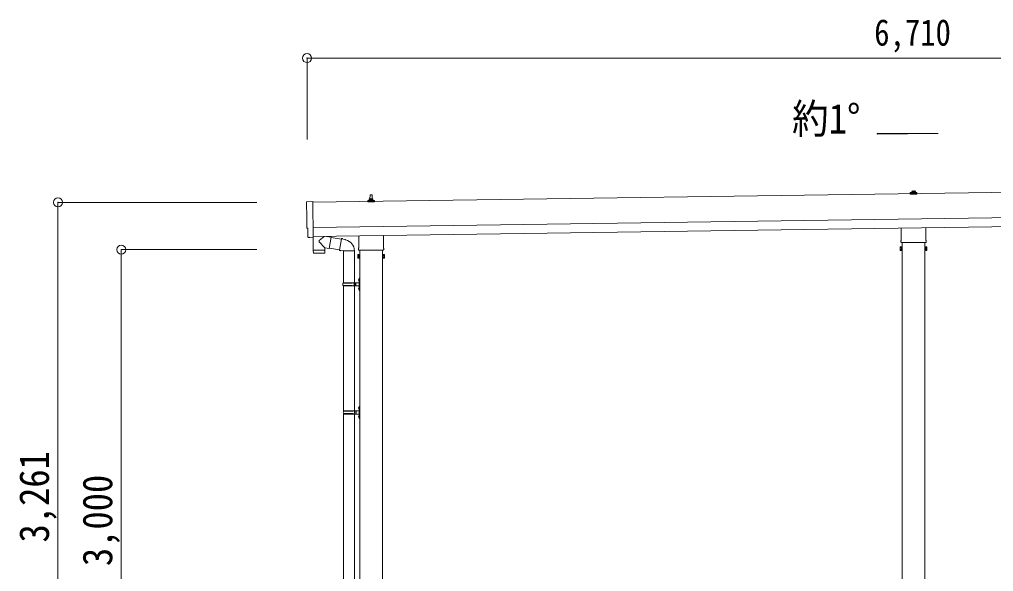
# Model space of a CAD drawing. Units: millimetres at full size, sheet at 1:50. Extents: x -14053 to 14053, y -9700 to 9700.
# Drawn here: x -1710 to 3677, y -4380 to -1327 of the extents above; entities that cross this region are included whole.
import ezdxf
from ezdxf.enums import TextEntityAlignment as Align

# ---------------------------------------------------------------- set-up
doc = ezdxf.new("R2010")
doc.units = ezdxf.units.MM
doc.header["$LTSCALE"] = 50
doc.header["$PDMODE"] = 32
doc.header["$PDSIZE"] = 50
for name, color, linetype, lineweight in [('0-2_TEXT1', 4, 'Continuous', 9), ('0-7_PARTS2', 7, 'Continuous', 9), ('0-8_TABLE1', 6, 'Continuous', 9), ('0-9_DIM1', 7, 'Continuous', 9)]:
    doc.layers.add(name, color=color, linetype=linetype, lineweight=lineweight)
doc.styles.add('ＭＳ ゴシック', font='')
doc.styles.get('ＭＳ ゴシック').set_extended_font_data('MS Gothic')

msp = doc.modelspace()

# ---------------------------------------------------------------- linework, layer by layer
at = {"layer": '0-2_TEXT1'}
for p, q in [((3369.73, -1957.71), (3033.73, -1962.51)), ((5276.78, -2261.93), (-88.18, -2338.57)), ((228.55, -2321.11), (229.27, -2297.59)), ((230.27, -2296.61), (238.82, -2296.61)), ((239.82, -2297.59), (240.55, -2321.11)), ((3216.3, -2293.75), (3216.3, -2286.04)), ((3252.8, -2293.75), (3216.3, -2293.75)), ((3216.68, -2285.25), (3252.41, -2285.25)), ((3217.06, -2285.07), (3223.78, -2283.44)), ((3224.16, -2283.25), (3244.93, -2283.25)), ((3224.55, -2282.47), (3224.55, -2278.25)), ((3225.55, -2278.25), (3243.55, -2278.25)), ((3244.55, -2282.47), (3244.55, -2278.25)), ((3252.03, -2285.07), (3245.31, -2283.44)), ((3252.8, -2293.75), (3252.8, -2286.04)), ((-119.79, -2335.58), (-88.25, -2333.48)), ((-88.25, -2333.48), (-85.41, -2532.32)), ((216.3, -2336.61), (216.3, -2328.9)), ((252.8, -2336.61), (216.3, -2336.61)), ((216.68, -2328.11), (252.41, -2328.11)), ((217.06, -2327.93), (223.78, -2326.3)), ((224.16, -2326.11), (244.93, -2326.11)), ((224.55, -2325.32), (224.55, -2321.11)), ((225.55, -2321.11), (243.55, -2321.11)), ((244.55, -2325.32), (244.55, -2321.11)), ((252.03, -2327.93), (245.31, -2326.3)), ((252.8, -2336.61), (252.8, -2328.9)), ((-86.18, -2478.55), (5278.78, -2401.91)), ((-85.46, -2528.55), (5279.49, -2451.91)), ((166.25, -2590.6), (166.25, -2524.95)), ((302.85, -2523), (302.85, -2590.6)), ((3166.25, -2547.74), (3166.25, -2482.1)), ((3302.85, -2480.14), (3302.85, -2547.74)), ((-105.04, -2532.6), (-111.96, -2532.33)), ((3160.55, -2586.02), (3161.3, -2584.7)), ((3167.55, -2584.7), (3161.3, -2584.7)), ((3164.55, -2556.52), (3164.55, -2551.02)), ((3302.48, -2560.02), (3166.61, -2560.02)), ((3167.55, -2604.33), (3167.55, -2584.7)), ((3167.55, -2585.32), (3170.05, -2585.32)), ((3172.05, -2560.02), (3172.05, -6100.37)), ((3297.05, -6100.37), (3297.05, -2560.02)), ((3301.55, -2585.32), (3299.05, -2585.32)), ((3301.55, -2604.33), (3301.55, -2584.7)), ((3301.55, -2584.7), (3307.79, -2584.7)), ((3304.55, -2551.02), (3304.55, -2556.52)), ((3308.55, -2586.02), (3307.79, -2584.7)), ((160.55, -2628.87), (161.3, -2627.56)), ((160.55, -2628.87), (160.55, -2645.87)), ((167.55, -2627.56), (161.3, -2627.56)), ((167.55, -2632.46), (161.3, -2632.46)), ((164.55, -2599.37), (164.55, -2593.87)), ((302.48, -2602.87), (166.61, -2602.87)), ((167.55, -2647.19), (167.55, -2627.56)), ((167.55, -2628.17), (170.05, -2628.17)), ((172.05, -2602.87), (172.05, -6100.37)), ((297.05, -2602.87), (297.05, -6100.37)), ((301.55, -2628.17), (299.05, -2628.17)), ((301.55, -2647.19), (301.55, -2627.56)), ((301.55, -2627.56), (307.79, -2627.56)), ((301.55, -2632.46), (307.79, -2632.46)), ((304.55, -2593.87), (304.55, -2599.37)), ((308.55, -2628.87), (307.79, -2627.56)), ((308.55, -2628.87), (308.55, -2645.87)), ((3160.55, -2586.02), (3160.55, -2603.02)), ((3160.55, -2603.02), (3161.3, -2604.33)), ((3167.55, -2589.61), (3161.3, -2589.61)), ((3167.55, -2599.42), (3161.3, -2599.42)), ((3167.55, -2604.33), (3161.3, -2604.33)), ((3170.05, -2603.72), (3167.55, -2603.72)), ((3297.05, -2605.02), (3299.05, -2605.02)), ((3299.05, -2603.72), (3301.55, -2603.72)), ((3301.55, -2589.61), (3307.79, -2589.61)), ((3301.55, -2599.42), (3307.79, -2599.42)), ((3301.55, -2604.33), (3307.79, -2604.33)), ((3308.55, -2603.02), (3307.79, -2604.33)), ((3308.55, -2586.02), (3308.55, -2603.02)), ((160.55, -2645.87), (161.3, -2647.19)), ((167.55, -2642.28), (161.3, -2642.28)), ((167.55, -2647.19), (161.3, -2647.19)), ((170.05, -2646.57), (167.55, -2646.57)), ((297.05, -2647.87), (299.05, -2647.87)), ((299.05, -2646.57), (301.55, -2646.57)), ((301.55, -2642.28), (307.79, -2642.28)), ((301.55, -2647.19), (307.79, -2647.19)), ((308.55, -2645.87), (307.79, -2647.19))]:
    msp.add_line(p, q, dxfattribs=at)
for points in [[(-114.84, -2529.38), (-115.52, -2482.36), (-116.12, -2482.37)], [(-104.3, -2532.31), (-103.64, -2531.67), (-85.41, -2532.32)], [(3299.05, -2605.02), (3299.05, -2584.02), (3297.05, -2584.02)], [(299.05, -2647.87), (299.05, -2626.87), (297.05, -2626.87)]]:
    msp.add_lwpolyline(points, dxfattribs=at)
for points in [[(3170.05, -2605.02), (3170.05, -2584.02), (3172.05, -2584.02), (3172.05, -2605.02)], [(170.05, -2647.87), (170.05, -2626.87), (172.05, -2626.87), (172.05, -2647.87)]]:
    msp.add_lwpolyline(points, close=True, dxfattribs=at)
for centre, radius, start, end in [((230.27, -2297.61), 1, 90, 178.60509), ((238.82, -2297.61), 1, 1.39491, 90), ((3217.3, -2286.04), 1, 103.62699, 180), ((3223.55, -2282.47), 1, 283.62699, 0), ((3228.63, -2278.89), 4.13, 90, 171.17633), ((3225.55, -2279.25), 1, 90, 180), ((3237.88, -2278.25), 4.83, 133.60282, 180), ((3231.21, -2278.25), 4.83, 0, 46.39718), ((3240.46, -2278.89), 4.13, 8.82367, 90), ((3243.55, -2279.25), 1, 0, 90), ((3245.55, -2282.47), 1, 180, 256.37301), ((3251.8, -2286.04), 1, 0, 76.37301), ((217.3, -2328.9), 1, 103.62699, 180), ((223.55, -2325.32), 1, 283.62699, 0), ((228.63, -2321.74), 4.13, 90, 171.17633), ((225.55, -2322.11), 1, 90, 180), ((237.88, -2321.11), 4.83, 133.60282, 180), ((231.21, -2321.11), 4.83, 0, 46.39718), ((240.46, -2321.74), 4.13, 8.82367, 90), ((243.55, -2322.11), 1, 0, 90), ((245.55, -2325.32), 1, 180, 256.37301), ((251.8, -2328.9), 1, 0, 76.37301), ((3164.89, -2587.15), 4.34, 145.61575, 214.38425), ((3168.55, -2551.02), 4, 125.09963, 180), ((3168.55, -2556.52), 4, 180, 194.47751), ((3168.55, -2556.52), 4, 194.47751, 241.04498), ((3300.55, -2556.52), 4, 298.95502, 345.52249), ((3300.55, -2551.02), 4, 0, 54.90037), ((3300.55, -2556.52), 4, 345.52249, 0), ((3304.2, -2587.15), 4.34, 325.61575, 34.38425), ((164.89, -2630.01), 4.34, 145.61575, 214.38425), ((176.79, -2637.37), 16.24, 162.41205, 197.58795), ((168.55, -2593.87), 4, 125.09963, 180), ((168.55, -2599.37), 4, 180, 194.47751), ((168.55, -2599.37), 4, 194.47751, 241.04498), ((300.55, -2599.37), 4, 298.95502, 345.52249), ((300.55, -2593.87), 4, 0, 54.90037), ((300.55, -2599.37), 4, 345.52249, 0), ((292.3, -2637.37), 16.24, 342.41205, 17.58795), ((304.2, -2630.01), 4.34, 325.61575, 34.38425), ((3176.79, -2594.52), 16.24, 162.41205, 197.58795), ((3164.89, -2601.88), 4.34, 145.61575, 214.38425), ((3292.3, -2594.52), 16.24, 342.41205, 17.58795), ((3304.2, -2601.88), 4.34, 325.61575, 34.38425), ((164.89, -2644.73), 4.34, 145.61575, 214.38425), ((304.2, -2644.73), 4.34, 325.61575, 34.38425)]:
    msp.add_arc(centre, radius, start, end, dxfattribs=at)
for centre, major_axis, ratio, start_param, end_param in [((-119.59, -2338.58), (-3, -0.04), 0.99863, 4.7647489, 6.2979817), ((-4883.96, -2477.07), (4762.89, 68.04), 0.99863, 6.2686928, 6.2979817), ((-116.18, -2477.97), (-4.41, -0.06), 0.99863, 6.2686928, 7.8539816), ((-111.84, -2529.33), (-2.15, -2.1), 0.9974, 5.5252311, 7.0411395), ((-105, -2531.6), (-0.717, -0.7), 0.9974, 0.7579542, 1.5707963)]:
    msp.add_ellipse(centre, major_axis=major_axis, ratio=ratio, start_param=start_param, end_param=end_param, dxfattribs=at)
at = {"layer": '0-7_PARTS2', "color": 4}
for p, q in [((3033.73, -1962.51), (3033.73, -1957.71)), ((3033.73, -1957.71), (3369.73, -1957.71))]:
    msp.add_line(p, q, dxfattribs=at)
at = {"layer": '0-8_TABLE1'}
for p, q in [((-119.19, -1541.26), (-119.19, -1991.26)), ((6590.56, -1541.26), (-119.19, -1541.26)), ((-1496.99, -2339.01), (-396.99, -2339.01)), ((-1496.99, -2339.01), (-1496.99, -5600.37)), ((-1146.99, -2600.37), (-396.99, -2600.37)), ((-1146.99, -2600.37), (-1146.99, -5600.37))]:
    msp.add_line(p, q, dxfattribs=at)
for p in [(-119.19, -1541.26), (-1496.99, -2339.01), (-1146.99, -2600.37)]:
    msp.add_point(p, dxfattribs=at)
at = {"layer": '0-9_DIM1'}
for p, q in [((-24.02, -2527.67), (-51.66, -2550.18)), ((13.61, -2531.68), (-12.23, -2527.5)), ((-20.97, -2590.62), (-51.84, -2557.51)), ((13.61, -2531.68), (3.44, -2594.56)), ((13.31, -2533.51), (70.67, -2542.64)), ((71, -2540.82), (59.93, -2603.55)), ((71, -2540.82), (72.14, -2538.84)), ((71, -2540.82), (90.63, -2544.64)), ((72.14, -2538.84), (75.7, -2539.47)), ((75.7, -2539.47), (76.12, -2541.82)), ((90.63, -2544.64), (92.32, -2546.27)), ((92.32, -2546.27), (94.43, -2546.72)), ((-84.78, -2604.55), (-84.36, -2617.59)), ((-23.78, -2619.68), (-81.32, -2620.5)), ((-80.29, -2603.48), (-80.26, -2604.48)), ((-25.3, -2602.7), (-25.3, -2603.7)), ((-20.97, -2590.62), (3.44, -2594.56)), ((-20.97, -2590.62), (-20.8, -2602.63)), ((3.74, -2592.74), (60.25, -2601.74)), ((59.93, -2603.55), (60.33, -2605.81)), ((59.93, -2603.55), (79.69, -2606.68)), ((60.33, -2605.81), (63.89, -2606.43)), ((63.89, -2606.43), (65.09, -2604.37)), ((79.69, -2606.68), (81.9, -2605.7)), ((142.19, -2606.09), (81.01, -2606.09)), ((82.05, -2606.09), (82.05, -2783.38)), ((142.05, -2606.09), (142.05, -3491.37)), ((79.05, -2785.38), (129.38, -2785.38)), ((79.05, -2799.38), (129.38, -2799.38)), ((80.05, -2783.38), (166.05, -2783.38)), ((80.05, -2783.38), (80.05, -2785.38)), ((80.05, -2801.38), (80.05, -2799.38)), ((139.05, -2783.38), (139.05, -2787.88)), ((139.05, -2787.88), (141.05, -2787.88)), ((139.05, -2801.38), (139.05, -2796.88)), ((139.05, -2796.88), (141.05, -2796.88)), ((141.05, -2787.88), (141.05, -2796.88)), ((147.05, -2783.38), (147.05, -2801.38)), ((147.05, -2787.88), (150.05, -2787.88)), ((147.05, -2796.88), (150.05, -2796.88)), ((150.05, -2787.88), (150.05, -2796.88)), ((165.74, -2766.23), (167.79, -2767.23)), ((167.01, -2764.23), (167.65, -2764.23)), ((167.01, -2764.23), (167.01, -2772.53)), ((167.01, -2772.53), (167.65, -2772.53)), ((167.65, -2764.23), (168.05, -2764.63)), ((167.79, -2767.23), (168.4, -2768.38)), ((168.05, -2760.38), (171.05, -2758.88)), ((168.05, -2760.38), (168.05, -2824.38)), ((171.05, -2758.88), (171.05, -2825.88)), ((171.05, -2758.88), (172.05, -2758.88)), ((172.05, -2758.88), (172.05, -2825.88)), ((80.05, -2801.38), (166.05, -2801.38)), ((82.05, -2801.38), (82.05, -3493.37)), ((165.74, -2814.23), (167.79, -2815.23)), ((167.01, -2812.23), (167.65, -2812.23)), ((167.01, -2812.23), (167.01, -2820.53)), ((167.01, -2820.53), (167.65, -2820.53)), ((167.65, -2812.23), (167.65, -2820.53)), ((167.65, -2812.23), (168.05, -2812.63)), ((167.65, -2820.53), (168.05, -2820.13)), ((167.79, -2815.23), (168.4, -2816.38)), ((168.05, -2824.38), (171.05, -2825.88)), ((171.05, -2825.88), (172.05, -2825.88)), ((81.55, -3493.37), (131.88, -3493.37)), ((82.55, -3491.37), (82.55, -3493.37)), ((82.55, -3491.37), (166.05, -3491.37)), ((141.55, -3491.37), (141.55, -3495.87)), ((141.55, -3495.87), (143.55, -3495.87)), ((143.55, -3495.87), (143.55, -3504.87)), ((149.55, -3491.37), (149.55, -3509.37)), ((149.55, -3495.87), (152.55, -3495.87)), ((152.55, -3495.87), (152.55, -3504.87)), ((165.74, -3474.22), (167.79, -3475.22)), ((167.01, -3472.22), (167.65, -3472.22)), ((167.01, -3472.22), (167.01, -3480.52)), ((167.01, -3480.52), (167.65, -3480.52)), ((167.65, -3472.22), (168.05, -3472.62)), ((167.79, -3475.22), (168.4, -3476.37)), ((168.05, -3468.37), (171.05, -3466.87)), ((168.05, -3468.37), (168.05, -3532.37)), ((171.05, -3466.87), (171.05, -3533.87)), ((171.05, -3466.87), (172.05, -3466.87)), ((172.05, -3466.87), (172.05, -3533.87)), ((81.55, -3507.37), (131.88, -3507.37)), ((82.05, -3507.37), (82.05, -4441.37)), ((82.55, -3509.37), (82.55, -3507.37)), ((82.55, -3509.37), (166.05, -3509.37)), ((141.55, -3509.37), (141.55, -3504.87)), ((141.55, -3504.87), (143.55, -3504.87)), ((142.05, -3509.37), (142.05, -4441.37)), ((149.55, -3504.87), (152.55, -3504.87)), ((165.74, -3522.22), (167.79, -3523.22)), ((167.01, -3520.22), (167.65, -3520.22)), ((167.01, -3520.22), (167.01, -3528.52)), ((167.01, -3528.52), (167.65, -3528.52)), ((167.65, -3520.22), (167.65, -3528.52)), ((167.65, -3520.22), (168.05, -3520.62)), ((167.65, -3528.52), (168.05, -3528.12)), ((167.79, -3523.22), (168.4, -3524.37)), ((168.04, -3532.37), (171.05, -3533.87)), ((171.05, -3533.87), (172.05, -3533.87))]:
    msp.add_line(p, q, dxfattribs=at)
for points in [[(-85.81, -2532.3), (-84.79, -2603.55), (-20.8, -2602.63)], [(-20.82, -2616.69), (-20.78, -2603.63), (-84.78, -2604.55)], [(165.74, -2770.53), (167.79, -2769.53), (168.4, -2768.38)], [(167.65, -2764.23), (167.65, -2772.53), (168.05, -2772.13)], [(165.74, -2818.53), (167.79, -2817.53), (168.4, -2816.38)], [(165.74, -3478.52), (167.79, -3477.52), (168.4, -3476.37)], [(167.65, -3472.22), (167.65, -3480.52), (168.05, -3480.12)], [(165.74, -3526.52), (167.79, -3525.52), (168.4, -3524.37)]]:
    msp.add_lwpolyline(points, dxfattribs=at)
for centre, radius, start, end in [((-48.35, -2553.93), 5, 131.47396, 225.79244), ((81.9, -2605.7), 60.3, 359.62495, 78), ((-81.36, -2617.5), 3, 181.81845, 270.86677), ((-23.82, -2616.68), 3, 270.81845, 359.81845), ((127.8, -2792.38), 49.25, 171.82876, 180.00002), ((127.8, -2792.38), 49.25, 180.00002, 188.17127), ((129.38, -2783.38), 2, 270, 359.99998), ((129.38, -2801.38), 2, 0.00005, 90.00004), ((171.34, -2768.38), 6, 136.21765, 223.78235), ((166.05, -2781.38), 2, 270, 359.99998), ((171.34, -2816.38), 6, 136.21765, 223.78235), ((166.05, -2803.38), 2, 0.00005, 90.00004), ((130.3, -3500.37), 49.25, 171.82876, 180.00002), ((130.3, -3500.37), 49.25, 180.00002, 188.17127), ((131.88, -3491.37), 2, 270, 359.99998), ((171.34, -3476.37), 6, 136.21765, 223.78235), ((166.05, -3489.37), 2, 270, 359.99998), ((131.88, -3509.37), 2, 0.00005, 90.00004), ((171.34, -3524.37), 6, 136.21765, 223.78235), ((166.05, -3511.37), 2, 0.00005, 90.00004)]:
    msp.add_arc(centre, radius, start, end, dxfattribs=at)

# ---------------------------------------------------------------- texts
at = {"layer": '0-7_PARTS2', "style": 'ＭＳ ゴシック', "width": 0.9}
msp.add_text('約1°', height=165, dxfattribs=at).set_placement((2562.65, -2007.76), align=Align.BOTTOM_LEFT)
at = {"layer": '0-8_TABLE1', "color": 7, "style": 'ＭＳ ゴシック', "width": 0.85}
msp.add_text('6,710', height=146.6, dxfattribs=at).set_placement((3016.93, -1516.26), align=Align.BOTTOM_LEFT)
at = {"layer": '0-8_TABLE1', "color": 7, "style": 'ＭＳ ゴシック', "width": 0.9}
for s, p in [('3,261', (-1496.99, -4219.69)), ('3,000', (-1146.99, -4350.37))]:
    msp.add_text(s, height=165, rotation=90, dxfattribs=at).set_placement(p, align=Align.BOTTOM_LEFT)

doc.saveas('drawing.dxf')
